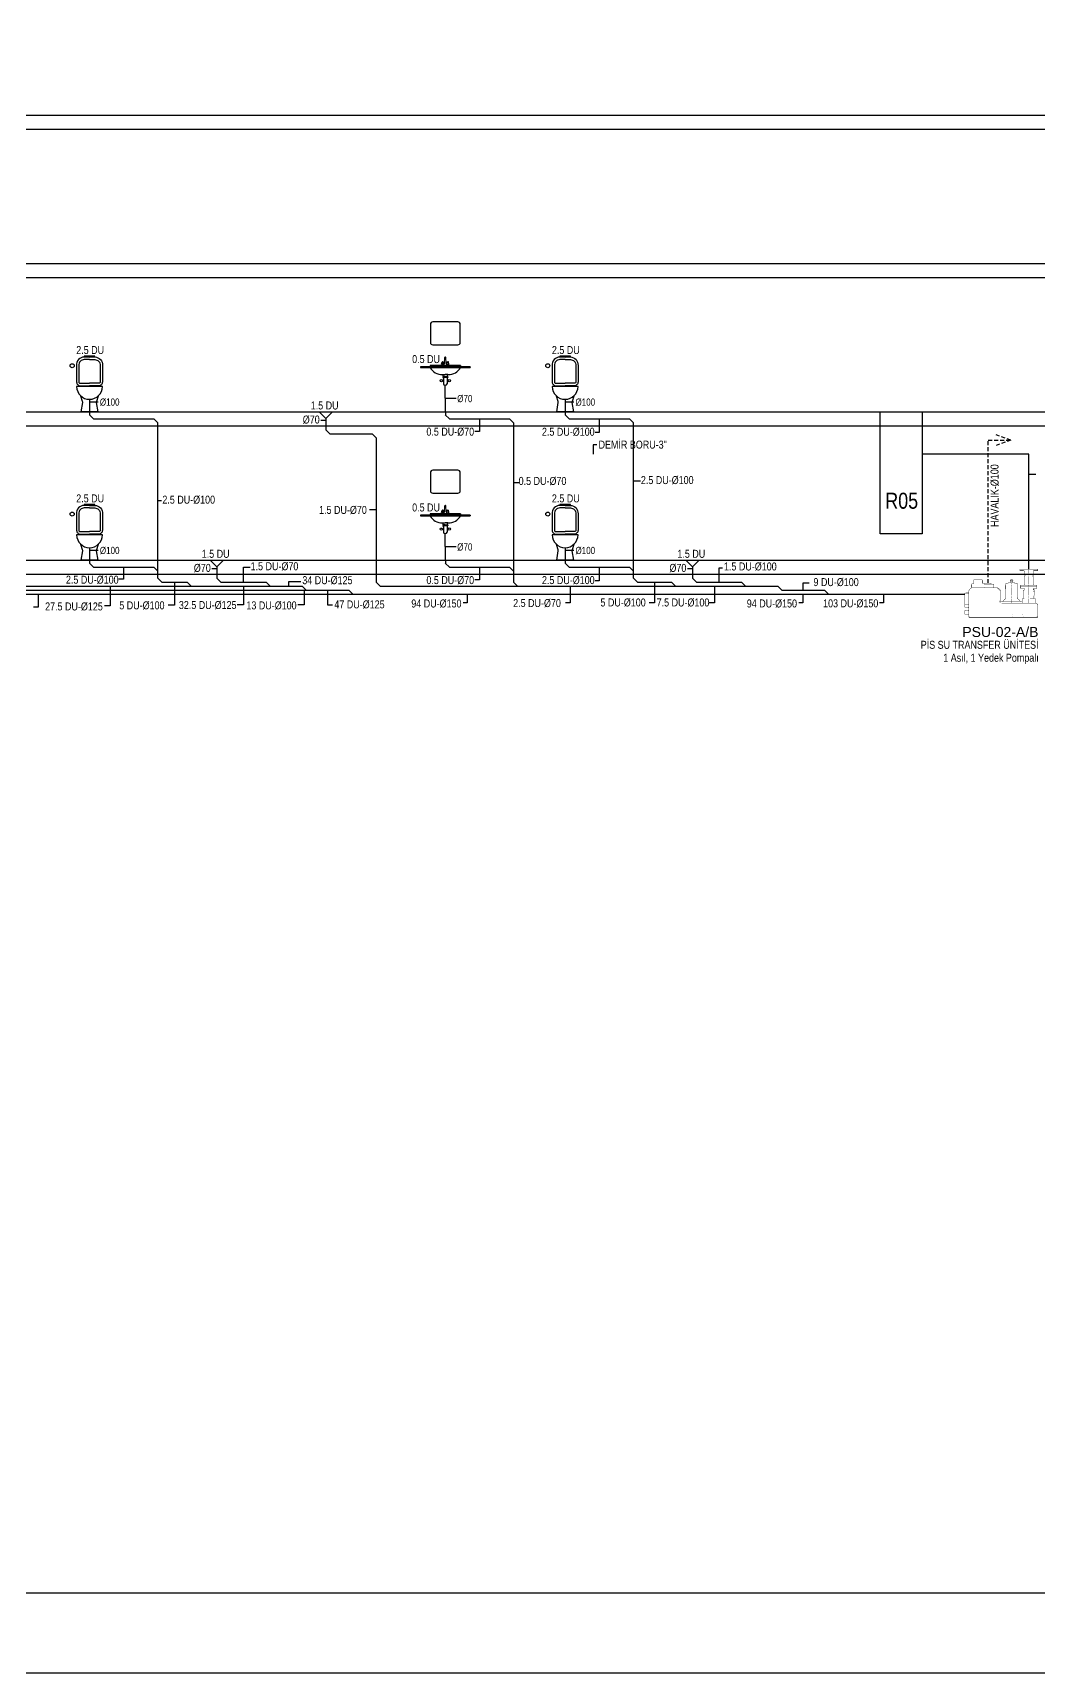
# Model space of a CAD drawing. Header units: centimetres. Extents: x 224692 to 285983, y -88114 to -79914.
# Drawn here: x 238643 to 241155, y -88114 to -84014 of the extents above; entities that cross this region are included whole.
import ezdxf
from ezdxf.enums import TextEntityAlignment as Align

# ---------------------------------------------------------------- set-up
doc = ezdxf.new("R2010")
doc.units = ezdxf.units.CM
doc.header["$LTSCALE"] = 0.2
doc.linetypes.add('DASHED', pattern=[75, 50, -25])
doc.layers.get('0').update_dxf_attribs({"color": 252})
for name, color, linetype, lineweight in [('1-BASLIK', 53, 'Continuous', 25), ('SP-CIHAZ', 152, 'DASHED', 30), ('SP-CIHAZ-NO', 173, 'DASHED', 30), ('SP-DEMIR-BORU', 244, 'Continuous', 30), ('SP-DEMIR-BORU-TEXT', 113, 'Continuous', 30), ('SP-HAVALIK', 80, 'DASHED', 30), ('SP-PIS', 6, 'Continuous', 30), ('SP-PIS-ALT KAT TAVANINDA', 30, 'Continuous', 30), ('SP-PIS-CAP', 241, 'Continuous', 30), ('SP-PISSU', 6, 'Continuous', 70), ('SP-PISSU-CAP', 241, 'Continuous', 15), ('SP-PISSU-DOSEME', 121, 'Continuous', 30), ('SP-PISSU-TAVAN', 60, 'Continuous', 30), ('SP-TEXT', 241, 'DASHED', 30)]:
    doc.layers.add(name, color=color, linetype=linetype, lineweight=lineweight)
for name, color, linetype in [('SP-ARMATUR-PIS-YUKBIRIMI', 213, 'Continuous'), ('SP-ARMATUR-PİSSU', 96, 'Continuous'), ('SP-PIS-YUKBIRIMI', 13, 'Continuous'), ('SP-PISSU-TEXT', 241, 'Continuous'), ('SP-SUZGEC', 14, 'Continuous')]:
    doc.layers.add(name, color=color, linetype=linetype)
doc.styles.add('ARIAL', font='arial.ttf')
doc.styles.add('LUCIDASANS', font='arial.ttf', dxfattribs={"width": 0.8})
doc.styles.get("Standard").update_dxf_attribs({"font": 'arial.ttf'})
doc.styles.add('Y200-ARIAL', font='arial.ttf', dxfattribs={"width": 0.8})

# ---------------------------------------------------------------- blocks, each defined once
blk = doc.blocks.new('SUZ')
for p, q in [((-24.7, 0), (0, -24.7)), ((24.7, 0), (-24.7, 0)), ((0, -24.7), (24.7, 0))]:
    blk.add_line(p, q)
blk = doc.blocks.new('C1')
at = {"color": 7}
for p, q in [((-16.9, 6.3), (-14.7, 16.5)), ((-8.1, 4.9), (-16.1, 5.3)), ((-13.4, 17.1), (-5, 12.8)), ((-2.5, 0.7), (-7.5, 5.3)), ((-3.9, 11.6), (-4.6, 11.5)), ((-3.9, 10.1), (-2.2, 38)), ((3.9, 10.1), (2.2, 38.1)), ((2.5, 0.7), (7.5, 5.3)), ((3.9, 11.6), (4.6, 11.5)), ((5.4, 8), (4.5, 8.8)), ((13.4, 17.1), (5, 12.8)), ((8.1, 4.9), (16.1, 5.3)), ((16.9, 6.3), (14.7, 16.5))]:
    blk.add_line(p, q, dxfattribs=at)
for centre in [(-13.8, 10.6), (13.8, 10.6)]:
    blk.add_circle(centre, 0.88, dxfattribs=at)
for centre, radius, start, end in [((-16, 6.1), 0.88, 167.8993, 267.27508), ((-13.8, 16.4), 0.88, 62.45907, 167.8993), ((-12.5, 11.5), 7.91, 303.09448, 5.51754), ((-5.6, 10.1), 1.76, 285.13666, 0), ((-5.4, 12), 0.88, 18.71745, 62.45907), ((0, 5.3), 5.28, 240.2573, 299.7427), ((0, 36.6), 2.64, 34.33063, 147.35985), ((0, 35.1), 2.64, 34.33063, 147.35985), ((5.6, 10.1), 1.76, 180, 228.43438), ((5.4, 12), 0.88, 117.54093, 161.28255), ((12.5, 11.5), 7.91, 174.48246, 236.90552), ((13.8, 16.4), 0.88, 12.1007, 117.54093), ((16, 6.1), 0.88, 272.72492, 12.1007)]:
    blk.add_arc(centre, radius, start, end, dxfattribs=at)
blk = doc.blocks.new('N5')
at = {"color": 7}
for p, q in [((2054.9, 169.4), (1869.4, 169.4)), ((1869.4, 169.4), (1869.4, 166.4)), ((1869.4, 166.4), (2054.9, 166.4)), ((1953.3, 140), (1962.1, 140)), ((1953.3, 130.6), (1955.5, 130.6)), ((1953.3, 130.6), (1953.3, 128.4)), ((1953.3, 128.4), (1955.5, 128.4)), ((1954.4, 133.8), (1954.4, 130.6)), ((1954.4, 130.6), (1969.8, 130.6)), ((1955.5, 128.4), (1955.5, 123.3)), ((1955.5, 128.4), (1955.5, 105.6)), ((1971, 140), (1962.1, 140)), ((1968.7, 130.6), (1970.9, 130.6)), ((1968.7, 128.4), (1970.9, 128.4)), ((1968.7, 128.4), (1968.7, 105.6)), ((1969.8, 133.8), (1969.8, 130.6)), ((1970.9, 130.6), (1970.9, 128.4)), ((2054.9, 169.4), (2054.9, 166.4)), ((1961, 100.1), (1963.2, 100.1)), ((1962.1, 0), (1962.1, 100.1))]:
    blk.add_line(p, q, dxfattribs=at)
for p, q in [((2018.8, 173.5), (1905.4, 173.5)), ((1905.4, 173.5), (1905.4, 169.4)), ((1954.5, 133), (1953.7, 137.9)), ((1962.1, 133), (1954.5, 133)), ((1962.1, 133), (1969.7, 133)), ((1969.7, 133), (1970.6, 137.9)), ((2018.8, 173.5), (2018.8, 169.4))]:
    blk.add_line(p, q)
at = {"linetype": 'Continuous'}
blk.add_lwpolyline([(1914.8, 337.2, 0.414214), (1906.1, 328.6), (1906.1, 260.2, 0.414214), (1914.8, 251.6), (2009.5, 251.6, 0.414214), (2018.1, 260.2), (2018.1, 328.6, 0.414214), (2009.5, 337.2)], format="xyb", close=True, dxfattribs=at)
at = {"color": 7}
for centre in [(1947.3, 116.9), (1977, 116.9)]:
    blk.add_circle(centre, 4, dxfattribs=at)
for centre, radius, start, end in [((1949.4, 189.6), 49.7, 207.84161, 272.09595), ((1951.3, 137.5), 2.43, 10, 92.09595), ((1973, 137.5), 2.43, 87.90405, 170), ((1974.9, 189.6), 49.7, 267.90405, 332.15839)]:
    blk.add_arc(centre, radius, start, end)
for centre, start, end in [((1961, 105.6), 180, 270), ((1963.2, 105.6), 270, 0)]:
    blk.add_arc(centre, 5.5, start, end, dxfattribs=at)
at = {"linetype": 'Continuous', "xscale": 0.8, "yscale": 0.8, "zscale": 0.8}
blk.add_blockref('C1', (1961.9, 173.5), dxfattribs=at)
blk = doc.blocks.new('LAVABO-KS')
blk.add_blockref('N5', (-1962.1, 0))
blk = doc.blocks.new('KLOZET-KS')
for points in [[(0, 137), (-13.2, 137, 0.435412), (-32.2, 115.8), (-32.2, 74.7, 0.414214), (-22.7, 65.1), (0, 65.1)], [(0, 137), (13.2, 137, -0.435412), (32.2, 115.8), (32.2, 74.7, -0.414214), (22.7, 65.1), (0, 65.1)], [(21.5, 39.4), (17.3, 25.7, 0.102282), (17, 23.2), (21.1, 0), (-21.1, 0), (-17, 23.2, 0.102282), (-17.3, 25.7), (-21.5, 39.4)]]:
    blk.add_lwpolyline(points, format="xyb")
at = {"color": 7}
for points in [[(0, 130.6), (-13.2, 130.6, 0.432063), (-26.7, 115.8), (-26.7, 74.9, 0.414214), (-23.4, 71.5), (0, 71.5)], [(0, 130.6), (13.2, 130.6, -0.432063), (26.7, 115.8), (26.7, 74.9, -0.414214), (23.4, 71.5), (0, 71.5)]]:
    blk.add_lwpolyline(points, format="xyb", dxfattribs=at)
blk.add_lwpolyline([(13.2, 137), (13.2, 139.1), (0, 139.1), (-13.2, 139.1), (-13.2, 137)], dxfattribs=at)
blk.add_lwpolyline([(32.2, 63), (-32.2, 63)])
blk.add_circle((-43.3, 115.2), 5)
blk.add_arc((0, 63.4), 32.2, 180.6388, 359.3612)
blk = doc.blocks.new('A$C6FA149A7')
for points, const_width in [([(-11.1, -1.9), (-11.1, 0)], 0.494), ([(4.2, 0), (-11.1, 0)], 0.494), ([(0, 0.2), (0, 1.2)], 0.176), ([(0, -4.8), (0, 0.2)], 0.176), ([(11.1, 0), (4.2, 0)], 0.494), ([(11.1, -1.9), (11.1, 0)], 0.494), ([(-6.2, -1.9), (-11.1, -1.9)], 0.494), ([(-10.1, -21.6), (-10.1, -20)], 0.494), ([(-6, -20), (-10.1, -20)], 0.494), ([(-5.7, -2.1), (-6.3, -1.9)], 0.494), ([(4.2, -1.9), (-6.2, -1.9)], 0.247), ([(-6, -20), (-5.7, -19.7)], 0.494), ([(3.8, -20), (-6, -20)], 0.247), ([(-5.5, -2.6), (-5.7, -2.1)], 0.494), ([(-5.7, -19.7), (-5.5, -19.3)], 0.494), ([(-5.5, -19.3), (-5.5, -2.6)], 0.494), ([(5.5, -11), (5.3, -9.8), (4.9, -8.7), (4.3, -7.6), (3.4, -6.7), (2.4, -6.1), (1.2, -5.7), (0, -5.5), (-1.2, -5.7), (-2.4, -6.1), (-3.4, -6.7), (-4.3, -7.6), (-5, -8.7), (-5.4, -9.8), (-5.5, -11)], 0.247), ([(0, -7.8), (0, -5.8)], 0.176), ([(0, -13.8), (0, -8.8)], 0.176), ([(0, -18.8), (0, -13.8)], 0.176), ([(0, -21.8), (0, -19.8)], 0.176), ([(6, -20), (3.8, -20)], 0.247), ([(6.2, -1.9), (4.2, -1.9)], 0.247), ([(5.7, -2.1), (5.5, -2.6)], 0.494), ([(5.5, -19.3), (5.5, -2.6)], 0.494), ([(5.5, -19.3), (5.6, -19.7)], 0.494), ([(5.6, -19.7), (6, -20)], 0.494), ([(6.2, -1.9), (5.7, -2.1)], 0.494), ([(10.1, -20), (6, -20)], 0.494), ([(11.1, -1.9), (6.2, -1.9)], 0.494), ([(10.1, -21.6), (10.1, -20)], 0.494), ([(13.9, -36.4), (14.2, -18.6)], 0.494), ([(14.5, -18), (14.2, -18.5)], 0.494), ([(14.2, -18.6), (14.2, -18.5)], 0.494), ([(14.9, -17.8), (14.5, -18)], 0.494), ([(14.9, -17.8), (15.8, -17.6)], 0.494), ([(18.1, -17.2), (15.8, -17.6)], 0.494), ([(20.4, -17), (18.1, -17.2)], 0.494), ([(23.3, -14.7), (23.2, -14.1), (22.8, -13.5), (22.2, -13.1), (21.5, -13), (20.8, -13.1), (20.2, -13.5), (19.8, -14.1), (19.7, -14.7), (19.9, -15.6), (20.5, -16.2)], 0.494), ([(20.4, -17), (20.5, -17)], 0.494), ([(20.5, -16.5), (20.5, -16.2)], 0.494), ([(20.5, -16.9), (20.6, -16.8)], 0.494), ([(20.5, -17), (20.5, -16.9)], 0.494), ([(22.5, -14.7), (22.3, -14.2), (21.8, -13.8), (21.2, -13.8), (20.7, -14.2), (20.5, -14.7)], 0.247), ([(20.5, -14.7), (20.6, -15.2), (21, -15.6), (21.5, -15.8), (22, -15.6), (22.4, -15.2), (22.5, -14.7)], 0.247), ([(22.5, -16.5), (20.5, -16.5)], 0.247), ([(20.6, -16.8), (20.6, -16.7)], 0.494), ([(20.7, -16.6), (20.6, -16.6), (20.6, -16.6), (20.6, -16.6), (20.6, -16.6), (20.6, -16.7)], 0.247), ([(20.7, -16.5), (20.7, -16.6)], 0.247), ([(21.5, -13.9), (21.5, -13)], 0.176), ([(21.5, -18.9), (21.5, -13.9)], 0.176), ([(21.5, -21.9), (21.5, -19.9)], 0.176), ([(22.4, -16.6), (22.3, -16.5)], 0.247), ([(22.4, -16.8), (22.4, -16.7)], 0.494), ([(22.5, -16.9), (22.4, -16.8)], 0.494), ([(22.5, -16.2), (23.1, -15.6)], 0.494), ([(22.5, -16.5), (22.5, -16.2)], 0.494), ([(22.4, -16.7), (22.4, -16.6)], 0.247), ([(22.5, -17), (22.5, -16.9)], 0.494), ([(22.6, -17), (22.5, -17)], 0.494), ([(28.1, -17.8), (27.3, -17.6), (26.8, -17.5), (26.3, -17.4), (25.8, -17.3), (25.4, -17.2), (24.9, -17.2), (24.5, -17.1), (24, -17.1), (23.7, -17), (23.6, -17), (23.3, -17), (22.6, -17)], 0.494), ([(23.1, -15.6), (23.3, -14.7)], 0.494), ([(28.8, -18.6), (28.8, -18.5), (28.8, -18.5), (28.8, -18.4), (28.7, -18.4), (28.7, -18.3), (28.6, -18.2), (28.6, -18.1), (28.5, -18), (28.5, -18), (28.4, -17.9), (28.3, -17.9), (28.1, -17.8)], 0.494), ([(29.1, -36.4), (28.8, -18.6)], 0.494), ([(43.7, -23.3), (43.6, -19)], 0.494), ([(43.7, -19), (43.7, -18.9), (43.7, -18.9), (43.7, -18.9), (43.7, -18.9), (43.8, -18.8), (43.8, -18.8), (43.8, -18.8), (43.9, -18.8)], 0.494), ([(43.7, -19), (43.6, -19)], 0.247), ([(46.2, -18.8), (43.9, -18.8)], 0.494), ([(46.2, -18.8), (47, -17.9)], 0.494), ([(55.6, -18.8), (46.2, -18.8)], 0.247), ([(47.9, -17.6), (47.8, -17.6), (47.6, -17.7), (47.5, -17.7), (47.4, -17.7), (47.3, -17.7), (47.2, -17.8), (47, -17.9)], 0.494), ([(48.1, -17.6), (47.9, -17.6)], 0.494), ([(58, -17.6), (48.1, -17.6)], 0.494), ([(52.9, -20.1), (52.9, -16.6)], 0.176), ([(52.9, -23.6), (52.9, -20.1)], 0.176), ([(55.5, -19.4), (55.6, -18.9)], 0.247), ([(55.5, -22.4), (55.5, -19.4)], 0.247), ([(55.6, -18.4), (55.7, -18.3)], 0.247), ([(55.6, -18.4), (55.6, -18.5)], 0.247), ([(55.6, -18.9), (55.6, -18.5)], 0.247), ([(55.7, -18.3), (55.8, -18.3)], 0.247), ([(55.8, -18.3), (55.9, -18.2)], 0.247), ([(69.2, -18.2), (55.9, -18.2)], 0.247), ([(57.5, -18.2), (57.6, -18.2)], 0.247), ([(57.6, -18.2), (57.8, -18.2), (57.9, -18.1), (58, -17.9), (58, -17.7)], 0.247), ([(58, -14.3), (58.1, -13.9)], 0.494), ([(58, -17.6), (58, -14.3)], 0.494), ([(58.1, -13.4), (58.2, -13.3)], 0.494), ([(58.1, -13.4), (58.1, -13.5)], 0.494), ([(58.1, -13.5), (58.1, -13.6)], 0.494), ([(58.1, -13.9), (58.1, -13.6)], 0.494), ([(58, -17.7), (58, -17.6)], 0.247), ([(58.2, -13.3), (58.3, -13.3)], 0.494), ([(58.4, -13.3), (58.3, -13.3)], 0.494), ([(68.4, -13.3), (58.4, -13.3)], 0.494), ([(63.4, -17.7), (63.4, -12.7)], 0.176), ([(63.4, -22.7), (63.4, -17.7)], 0.176), ([(68.5, -13.3), (68.4, -13.3)], 0.494), ([(68.6, -13.3), (68.5, -13.3)], 0.494), ([(68.7, -13.4), (68.6, -13.3)], 0.494), ([(68.7, -13.5), (68.7, -13.4)], 0.494), ([(68.7, -13.6), (68.7, -13.5)], 0.494), ([(68.7, -13.9), (68.7, -13.6)], 0.494), ([(68.8, -14.3), (68.7, -13.9)], 0.494), ([(68.8, -17.7), (68.8, -14.3)], 0.494), ([(68.8, -17.7), (68.8, -17.9)], 0.494), ([(68.8, -17.9), (68.9, -18.1)], 0.494), ([(68.9, -18.1), (69, -18.2)], 0.494), ([(69, -18.2), (69.2, -18.2)], 0.494), ([(70.9, -18.2), (69.2, -18.2)], 0.494), ([(69.3, -18.2), (69.2, -18.2)], 0.247), ([(71, -18.3), (70.9, -18.2)], 0.494), ([(71.1, -18.3), (71, -18.3)], 0.494), ([(71.2, -18.4), (71.1, -18.3)], 0.494), ([(71.2, -18.5), (71.2, -18.4)], 0.494), ([(71.2, -18.9), (71.2, -18.5)], 0.494), ([(71.3, -19.4), (71.2, -18.9)], 0.494), ([(71.3, -22.7), (71.3, -19.4)], 0.494), ([(-10.2, -24), (-10.1, -21.6)], 0.494), ([(-5.7, -24), (-10.2, -24)], 0.494), ([(10.1, -21.6), (-10.1, -21.6)], 0.247), ([(-7.5, -36.6), (-7.7, -36.6), (-7.8, -36.6), (-7.9, -36.7), (-8, -36.7), (-8, -36.7), (-8, -36.7)], 0.494), ([(-8, -39.4), (-8, -36.7)], 0.494), ([(-8, -40.6), (-8, -39.4)], 0.494), ([(-8, -41.8), (-8, -40.6)], 0.494), ([(8.2, -39.4), (-8, -39.4)], 0.247), ([(-6.2, -36.6), (-7.5, -36.6)], 0.494), ([(-6.7, -27.9), (-7.1, -28.8), (-7.3, -29.8), (-7.3, -30.8), (-7.1, -31.8), (-6.8, -32.7), (-6.2, -33.5)], 0.494), ([(-6.4, -25.6), (-6.7, -25.8), (-7, -26), (-7.2, -26.4), (-7.2, -26.8), (-7, -27.2), (-6.8, -27.5)], 0.494), ([(-6.7, -27.7), (-6.8, -27.5)], 0.494), ([(-6.7, -27.9), (-6.7, -27.7)], 0.494), ([(-6.2, -33.9), (-6.3, -34), (-6.4, -34.2), (-6.5, -34.3), (-6.5, -34.5), (-6.5, -34.7), (-6.5, -34.8)], 0.494), ([(-6.5, -34.8), (-6.5, -35), (-6.5, -35.1), (-6.4, -35.2), (-6.3, -35.3), (-6.3, -35.4), (-6.2, -35.5)], 0.494), ([(-6.4, -25.6), (-6, -25.6)], 0.494), ([(-6.2, -33.7), (-6.2, -33.5)], 0.494), ([(-6.2, -33.9), (-6.2, -33.7)], 0.494), ([(-6.2, -36.6), (-6.2, -35.5)], 0.494), ([(-6.2, -35.5), (-6, -27.2)], 0.247), ([(-6.2, -36.6), (-6, -36.6)], 0.247), ([(-5.8, -25.6), (-5.9, -25.6), (-5.9, -25.6), (-5.9, -25.6), (-5.9, -25.6), (-6, -25.6), (-6, -25.6)], 0.494), ([(-5.9, -27.1), (-6, -27.1)], 0.247), ([(-6, -27.1), (-6, -27.2)], 0.247), ([(-4.3, -36.7), (-6, -36.6)], 0.247), ([(-5.5, -25.7), (-5.6, -25.6), (-5.6, -25.6), (-5.7, -25.6), (-5.7, -25.6), (-5.8, -25.6), (-5.8, -25.6)], 0.494), ([(-5.9, -27.1), (-5.5, -25.7)], 0.247), ([(-5.6, -24.2), (-5.7, -24.1)], 0.494), ([(5.9, -24), (-5.7, -24)], 0.247), ([(-5.5, -24.3), (-5.6, -24.2)], 0.494), ([(-5.5, -24.5), (-5.5, -24.3)], 0.494), ([(-5.5, -25.5), (-5.5, -24.5)], 0.494), ([(-5.5, -25.7), (-5.5, -25.5)], 0.494), ([(-4.3, -36.7), (-4.2, -36.7)], 0.247), ([(-4.2, -36.7), (-4, -36.7)], 0.247), ([(-0.7, -36.8), (-4, -36.7)], 0.247), ([(-0.7, -36.8), (-0.5, -36.8)], 0.247), ([(-0.5, -36.8), (-0.3, -36.8)], 0.247), ([(5, -36.8), (-0.3, -36.8)], 0.247), ([(0, -27.8), (0, -22.8)], 0.176), ([(0, -32.8), (0, -27.8)], 0.176), ([(0, -35.8), (0, -33.8)], 0.176), ([(0, -41.8), (0, -36.8)], 0.176), ([(5, -36.8), (5.2, -36.8)], 0.247), ([(5.2, -36.8), (5.3, -36.8)], 0.247), ([(5.3, -36.8), (7.1, -36.7)], 0.247), ([(5.9, -24), (5.8, -24), (5.7, -24.1), (5.6, -24.2), (5.5, -24.2), (5.5, -24.3), (5.5, -24.5)], 0.494), ([(5.5, -25.6), (5.5, -24.5)], 0.494), ([(5.5, -25.7), (5.5, -25.6)], 0.494), ([(5.6, -25.7), (5.5, -25.7)], 0.494), ([(6.3, -26.5), (5.9, -26.1), (5.8, -26.1), (5.8, -26.1), (5.8, -26), (5.7, -26), (5.7, -25.9), (5.6, -25.7)], 0.494), ([(10.1, -24), (5.9, -24)], 0.494), ([(6.7, -27), (6.3, -26.5)], 0.494), ([(6.8, -27.1), (6.7, -27)], 0.494), ([(6.9, -27.3), (6.8, -27.1)], 0.494), ([(7.1, -36.6), (6.9, -27.3)], 0.494), ([(7.5, -36.6), (7.1, -36.6)], 0.494), ([(7.1, -36.7), (7.1, -36.6)], 0.247), ([(7.8, -36.6), (7.7, -36.6), (7.7, -36.6), (7.6, -36.6), (7.6, -36.6), (7.6, -36.6), (7.5, -36.6)], 0.494), ([(8.2, -36.7), (8.1, -36.7), (8.1, -36.7), (8, -36.7), (8, -36.7), (7.9, -36.7), (7.8, -36.6)], 0.494), ([(8.2, -39.4), (8.2, -36.7)], 0.494), ([(8.2, -40.3), (8.2, -39.4)], 0.494), ([(10.5, -40.3), (8.2, -40.3)], 0.494), ([(8.2, -40.6), (8.2, -40.3)], 0.247), ([(8.2, -41.8), (8.2, -40.6)], 0.247), ([(10.1, -24), (10.1, -21.6)], 0.494), ([(11.9, -38.7), (10.5, -40.3)], 0.494), ([(20.9, -40.3), (10.5, -40.3)], 0.247), ([(13.4, -37.3), (11.9, -38.7)], 0.494), ([(13.4, -37.3), (13.6, -37.2), (13.7, -37.1), (13.8, -36.9), (13.9, -36.8), (13.9, -36.6), (13.9, -36.4)], 0.494), ([(32.5, -40.3), (20.9, -40.3)], 0.247), ([(21.5, -27.9), (21.5, -22.9)], 0.176), ([(21.5, -32.9), (21.5, -27.9)], 0.176), ([(21.5, -35.9), (21.5, -33.9)], 0.176), ([(21.5, -41.9), (21.5, -36.9)], 0.176), ([(29.1, -36.4), (29.1, -36.6), (29.1, -36.8), (29.2, -36.9), (29.3, -37.1), (29.4, -37.2), (29.5, -37.3)], 0.494), ([(31.1, -38.7), (29.5, -37.3)], 0.494), ([(32.5, -40.3), (31.1, -38.7)], 0.494), ([(35.2, -40.3), (32.5, -40.3)], 0.494), ([(33.7, -42.4), (34.8, -42.2), (35.8, -41.6), (36.5, -40.6), (36.7, -39.4)], 0.247), ([(35.2, -40.3), (35.3, -40.1), (35.3, -40), (35.3, -39.9), (35.3, -39.7), (35.4, -39.6), (35.4, -39.4)], 0.494), ([(36.4, -40.3), (35.2, -40.3)], 0.247), ([(35.4, -28.2), (35.4, -28), (35.4, -27.8), (35.4, -27.6), (35.4, -27.3), (35.5, -27.1), (35.5, -26.9), (35.6, -26.7), (35.7, -26.4), (35.8, -26.2), (35.9, -26), (36, -25.8), (36.1, -25.7), (36.2, -25.5), (36.3, -25.4), (36.4, -25.2), (36.5, -25.1), (36.6, -25), (36.7, -24.8), (36.8, -24.7), (36.9, -24.6), (37.1, -24.5), (37.2, -24.4), (37.3, -24.3), (37.5, -24.2), (37.6, -24.1), (37.8, -24), (37.9, -23.9), (38.1, -23.8), (38.3, -23.7), (38.6, -23.6), (38.8, -23.5), (39, -23.4), (39.2, -23.4), (39.2, -23.4), (39.3, -23.4), (39.5, -23.3), (39.7, -23.3), (39.9, -23.3), (40.1, -23.3), (40.3, -23.3), (40.4, -23.3), (40.6, -23.3)], 0.494), ([(35.4, -39.4), (35.4, -28.2)], 0.494), ([(36.6, -40.4), (36.6, -40.3), (36.5, -40.3), (36.4, -40.3)], 0.247), ([(36.7, -28.2), (36.7, -28.1), (36.7, -28), (36.7, -27.9), (36.7, -27.9), (36.7, -27.8), (36.7, -27.8), (36.8, -27.7), (36.8, -27.7), (36.8, -27.6), (36.8, -27.6), (36.8, -27.5), (36.8, -27.3), (36.9, -27.2), (36.9, -27.1), (36.9, -27), (36.9, -27), (36.9, -26.9), (37, -26.7), (37, -26.6), (37, -26.5), (37.1, -26.5), (37.1, -26.4), (37.1, -26.3), (37.2, -26.2), (37.2, -26), (37.3, -26), (37.3, -25.9), (37.4, -25.7), (37.5, -25.6), (37.5, -25.5), (37.6, -25.4), (37.7, -25.3), (37.8, -25.1), (38, -24.9), (38.2, -24.8), (38.3, -24.6), (38.5, -24.5), (38.6, -24.3), (38.8, -24.2), (38.9, -24.2), (38.9, -24.1), (39.1, -24), (39.3, -23.9), (39.5, -23.8), (39.7, -23.7), (39.9, -23.6), (40, -23.6), (40.1, -23.5), (40.2, -23.5), (40.4, -23.4), (40.6, -23.4), (40.8, -23.3), (41.1, -23.3), (41.5, -23.3)], 0.247), ([(36.7, -39.4), (36.7, -28.2)], 0.247), ([(43.7, -23.3), (40.6, -23.3)], 0.494), ([(54.6, -23.3), (43.7, -23.3)], 0.247), ([(69.9, -23.3), (54.3, -23.3)], 0.247), ([(54.6, -23.3), (55.2, -23)], 0.247), ([(55.2, -23), (55.5, -22.4)], 0.247), ([(70.9, -23.4), (69.9, -23.3)], 0.247), ([(71.9, -23.7), (70.9, -23.4)], 0.247), ([(71.3, -22.7), (71.5, -23.3)], 0.494), ([(71.5, -23.3), (71.9, -23.7)], 0.494), ([(74.9, -28.2), (74.8, -27.1), (74.4, -26), (73.7, -25), (72.9, -24.2), (71.9, -23.7)], 0.494), ([(74.9, -29.5), (74.9, -28.2)], 0.494), ([(74.9, -29.4), (75, -29.6)], 0.494), ([(77.5, -35.2), (74.8, -35.2)], 0.176), ([(74.9, -29.5), (74.9, -29.4)], 0.247), ([(74.9, -29.5), (74.9, -29.4)], 0.247), ([(74.9, -29.7), (74.9, -29.4)], 0.247), ([(75, -29.6), (75.1, -29.7)], 0.494), ([(74.9, -48.1), (74.9, -29.5)], 0.247), ([(74.9, -30.4), (74.9, -29.9)], 0.247), ([(74.9, -40.6), (74.9, -40.1)], 0.247), ([(75, -40.9), (74.9, -41)], 0.247), ([(74.9, -41.1), (74.9, -40.9)], 0.247), ([(74.9, -41.1), (74.9, -41)], 0.247), ([(75.1, -29.7), (75.2, -29.8)], 0.494), ([(75.1, -40.8), (75, -40.9)], 0.247), ([(75.2, -29.8), (75.4, -29.8)], 0.494), ([(75.2, -40.7), (75.1, -40.8)], 0.247), ([(75.4, -40.6), (75.2, -40.7)], 0.247), ([(78.8, -29.8), (75.4, -29.8)], 0.494), ([(78.8, -40.6), (75.4, -40.6)], 0.247), ([(80.1, -35.2), (77.5, -35.2)], 0.176), ([(79.2, -30), (78.8, -29.8)], 0.494), ([(78.8, -40.6), (79.2, -40.6)], 0.247), ([(79.6, -30), (79.2, -30)], 0.494), ([(79.6, -40.6), (79.2, -40.6)], 0.247), ([(79.7, -30), (79.6, -30)], 0.494), ([(79.8, -30), (79.7, -30)], 0.494), ([(79.6, -40.6), (79.7, -40.5)], 0.247), ([(79.8, -30.1), (79.8, -30)], 0.494), ([(79.9, -30.1), (79.8, -30.1)], 0.494), ([(79.7, -40.5), (79.8, -40.4)], 0.247), ([(79.9, -30.2), (79.9, -30.1)], 0.494), ([(79.9, -30.3), (79.9, -30.2)], 0.494), ([(79.9, -40.2), (79.9, -30.3)], 0.494), ([(79.9, -47.2), (79.9, -40.2)], 0.494), ([(79.8, -40.4), (79.9, -40.4)], 0.247), ([(79.9, -40.3), (79.9, -40.2)], 0.247), ([(79.9, -40.4), (79.9, -40.3)], 0.247), ([(-8.3, -42.4), (-9.2, -42.6), (-10.1, -43), (-10.7, -43.7), (-11.1, -44.5), (-11.3, -45.4)], 0.494), ([(-11.3, -59.8), (-11.3, -45.4)], 0.494), ([(-11.3, -59.8), (-11.2, -60.1)], 0.494), ([(-11.3, -57.2), (-11.1, -58.2), (-10.7, -59), (-10.1, -59.7), (-9.2, -60.1), (-8.3, -60.2)], 0.247), ([(-11.2, -60.1), (-10.8, -60.2)], 0.494), ([(74.4, -60.2), (-10.8, -60.2)], 0.494), ([(-8, -42.4), (-8.3, -42.4)], 0.494), ([(-8, -42.4), (-8, -41.8)], 0.494), ([(-4.2, -42.4), (-8, -42.4)], 0.247), ([(1.3, -42.4), (-4.2, -42.4)], 0.247), ([(0, -42.8), (0, -41.8)], 0.176), ([(33.7, -42.4), (1.3, -42.4)], 0.247), ([(6.2, -60.2), (6.9, -60)], 0.247), ([(6.9, -60), (7.2, -59.3)], 0.247), ([(7.4, -57.1), (7.2, -57.6)], 0.247), ([(7.2, -59.3), (7.2, -57.6)], 0.247), ([(8, -56.9), (7.4, -57.1)], 0.247), ([(19.4, -56.9), (8, -56.9)], 0.247), ([(8.2, -42.4), (8.2, -41.8)], 0.247), ([(20, -57.1), (19.4, -56.9)], 0.247), ([(20.2, -57.6), (20, -57.1)], 0.247), ([(20.2, -59.3), (20.2, -57.6)], 0.247), ([(20.2, -59.3), (20.5, -60)], 0.247), ([(20.5, -60), (21.2, -60.2)], 0.247), ([(21.5, -42.8), (21.5, -41.9)], 0.176), ([(71.9, -60.2), (72.7, -60.1), (73.4, -59.8), (74, -59.4), (74.5, -58.8), (74.8, -58.1), (74.9, -57.3)], 0.247), ([(74.4, -60.2), (74.8, -60.1)], 0.494), ([(74.8, -60.1), (74.9, -59.7)], 0.494), ([(77.5, -43.7), (74.8, -43.7)], 0.176), ([(75, -47.9), (74.9, -48.1)], 0.494), ([(74.9, -48.1), (74.9, -47.9)], 0.494), ([(74.9, -48.1), (74.9, -48)], 0.494), ([(74.9, -48.1), (74.9, -48)], 0.494), ([(74.9, -51.1), (74.9, -48.1)], 0.494), ([(74.9, -51.1), (74.9, -51)], 0.494), ([(74.9, -51.2), (74.9, -51)], 0.494), ([(74.9, -51.1), (75.1, -51.3)], 0.494), ([(77.5, -53.9), (74.8, -53.9)], 0.176), ([(75.4, -56.3), (75.4, -56.2), (75.1, -56.4), (74.9, -56.6)], 0.494), ([(74.9, -56.7), (74.9, -56.6)], 0.494), ([(74.9, -59.7), (74.9, -56.6)], 0.494), ([(74.9, -47.6), (74.9, -47.1)], 0.247), ([(75.1, -47.8), (75, -47.9)], 0.494), ([(74.9, -56.6), (74.9, -51.1)], 0.247), ([(74.9, -52.4), (74.9, -52)], 0.247), ([(74.9, -53.9), (74.9, -53.6)], 0.247), ([(74.9, -54.1), (74.9, -53.9)], 0.247), ([(74.9, -56.4), (74.9, -56.1)], 0.247), ([(75.2, -47.7), (75.1, -47.8)], 0.494), ([(75.1, -51.3), (75.4, -51.5)], 0.494), ([(75.4, -47.6), (75.2, -47.7)], 0.494), ([(78.8, -47.6), (75.4, -47.6)], 0.494), ([(75.4, -51.4), (78.8, -51.4)], 0.494), ([(75.4, -51.5), (75.4, -51.4)], 0.494), ([(78.8, -56.3), (75.4, -56.3)], 0.494), ([(80.2, -43.7), (77.5, -43.7)], 0.176), ([(80.1, -53.9), (77.5, -53.9)], 0.176), ([(78.8, -47.6), (79.2, -47.5)], 0.494), ([(79.2, -51.5), (78.8, -51.4)], 0.494), ([(78.8, -56.3), (79.2, -56.1)], 0.494), ([(79.6, -47.5), (79.2, -47.5)], 0.494), ([(79.6, -51.5), (79.2, -51.5)], 0.494), ([(79.6, -56.1), (79.2, -56.1)], 0.494), ([(79.6, -47.5), (79.7, -47.5)], 0.494), ([(79.9, -51.9), (79.9, -51.8), (79.9, -51.8), (79.9, -51.8), (79.9, -51.7), (79.9, -51.7), (79.8, -51.7), (79.8, -51.6), (79.8, -51.6), (79.7, -51.6), (79.7, -51.6), (79.7, -51.6), (79.6, -51.5)], 0.494), ([(79.9, -55.9), (79.9, -55.9), (79.9, -55.9), (79.9, -56), (79.9, -56), (79.8, -56), (79.8, -56.1), (79.8, -56.1), (79.7, -56.1), (79.7, -56.1), (79.7, -56.1), (79.6, -56.1)], 0.494), ([(79.7, -47.5), (79.8, -47.5)], 0.494), ([(79.8, -47.5), (79.8, -47.4)], 0.494), ([(79.8, -47.4), (79.9, -47.4)], 0.494), ([(79.9, -47.3), (79.9, -47.2)], 0.494), ([(79.9, -47.4), (79.9, -47.3)], 0.494), ([(79.9, -53.9), (79.9, -51.9)], 0.494), ([(79.9, -55.8), (79.9, -53.9)], 0.494), ([(79.9, -55.8), (79.9, -55.9)], 0.494), ([(80.2, -52.7), (80.3, -52.7)], 0.176), ([(80.3, -52.4), (80.5, -52.4)], 0.176), ([(80.3, -52.5), (80.4, -52.5)], 0.176), ([(80.4, -52.2), (80.6, -52.2)], 0.176)]:
    blk.add_lwpolyline(points, dxfattribs=dict(const_width=const_width))

msp = doc.modelspace()

# ---------------------------------------------------------------- linework, layer by layer
at = {"layer": '1-BASLIK'}
for points in [[(224691.5, -88114.3), (224691.5, -79914.3), (285982.6, -79914.3), (285982.6, -88114.3)], [(283082.6, -87914.3), (224891.5, -87914.3), (224891.5, -80114.3), (283082.6, -80114.3)]]:
    msp.add_lwpolyline(points, close=True, dxfattribs=at)
at = {"layer": 'SP-DEMIR-BORU', "lineweight": -3}
for p, q in [((241131, -85067.7, 0), (240864.7, -85067.7, 0)), ((241131, -85354.5, 0), (241131, -85067.7, 0))]:
    msp.add_line(p, q, dxfattribs=at)
at = {"layer": 'SP-DEMIR-BORU-TEXT', "lineweight": -3}
for p, q in [((240051.8, -85043.9, 0), (240042.9, -85043.9, 0)), ((240042.9, -85043.9, 0), (240042.9, -85067.7, 0)), ((241148.8, -85118.1, 0), (241131, -85118.1, 0))]:
    msp.add_line(p, q, dxfattribs=at)
at = {"layer": 'SP-HAVALIK', "lineweight": -3}
for p, q in [((241029.6, -85390.1, 0), (241029.6, -85032.6, 0)), ((241029.6, -85032.6, 0), (241086.4, -85032.6, 0)), ((241086.4, -85032.6, 0), (241049.6, -85019.2, 0)), ((241086.4, -85032.6, 0), (241049.6, -85046, 0))]:
    msp.add_line(p, q, dxfattribs=at)
at = {"layer": 'SP-PIS', "color": 6, "lineweight": -3}
for p, q in [((238784.1, -84968.8, 0), (238794.4, -84979.1, 0)), ((238794.4, -84979.1, 0), (238944.9, -84979.1, 0)), ((238954.9, -85377.4, 0), (238954.9, -84989.1, 0)), ((239673.2, -84969, 0), (239683.5, -84979.3, 0)), ((239683.5, -84979.3, 0), (239833.9, -84979.3, 0)), ((239843.9, -84989.3, 0), (239843.9, -85387.4, 0)), ((239972.5, -84968.8, 0), (239982.8, -84979.1, 0)), ((239982.8, -84979.1, 0), (240133.2, -84979.1, 0)), ((240143.2, -85377.4, 0), (240143.2, -84989.1, 0)), ((238784.1, -85339.6, 0), (238794.4, -85349.9, 0)), ((238794.4, -85349.9, 0), (238944.9, -85349.9, 0)), ((239673.2, -85339.8, 0), (239683.5, -85350.1, 0)), ((239683.5, -85350.1, 0), (239833.9, -85350.1, 0)), ((239972.5, -85339.6, 0), (239982.8, -85349.9, 0)), ((239982.8, -85349.9, 0), (240133.2, -85349.9, 0))]:
    msp.add_line(p, q, dxfattribs=at)
at = {"layer": 'SP-PIS', "color": 6, "lineweight": -3, "extrusion": (0, -1.11766e-07, 1)}
for p, q in [((238954.9, -84989.1, 0), (238944.9, -84979.1, 0)), ((239843.9, -84989.3, 0), (239833.9, -84979.3, 0)), ((240143.2, -84989.1, 0), (240133.2, -84979.1, 0)), ((238954.9, -85359.9, 0), (238944.9, -85349.9, 0)), ((239843.9, -85360.1, 0), (239833.9, -85350.1, 0)), ((240143.2, -85359.9, 0), (240133.2, -85349.9, 0)), ((238964.9, -85387.4, 0), (238954.9, -85377.4, 0)), ((239853.9, -85397.4, 0), (239843.9, -85387.4, 0)), ((240153.2, -85387.4, 0), (240143.2, -85377.4, 0))]:
    msp.add_line(p, q, dxfattribs=at)
at = {"layer": 'SP-PIS-ALT KAT TAVANINDA', "lineweight": -3, "transparency": 33554687}
for p, q in [((239374.7, -84978.1, 0), (239374.7, -85006.6, 0)), ((239102.4, -85348.9, 0), (239102.4, -85377.4, 0)), ((240290.8, -85348.9, 0), (240290.8, -85377.4, 0))]:
    msp.add_line(p, q, dxfattribs=at)
at = {"layer": 'SP-PIS-ALT KAT TAVANINDA', "lineweight": -3, "transparency": 33554687, "extrusion": (-6.17853e-09, 5.71318e-08, 1)}
for p, q in [((239384.7, -85016.6, 0), (239374.7, -85006.6, 0)), ((239112.4, -85387.4, 0), (239102.4, -85377.4, 0)), ((240300.8, -85387.4, 0), (240290.8, -85377.4, 0))]:
    msp.add_line(p, q, dxfattribs=at)
at = {"layer": 'SP-PIS-CAP', "color": 7, "lineweight": -3, "ltscale": 100}
for p, q in [((225667.3, -84220, 0), (282297.8, -84220, 0)), ((225667.3, -84255, 0), (282297.8, -84255, 0)), ((225667.3, -84590.8, 0), (282297.8, -84590.8, 0)), ((225667.3, -84625.8, 0), (282079.4, -84625.8, 0)), ((225667.3, -84961.6, 0), (282297.8, -84961.6, 0)), ((225667.3, -84996.6, 0), (282297.8, -84996.6, 0)), ((225667.3, -85332.4, 0), (282297.8, -85332.4, 0)), ((225667.3, -85367.4, 0), (282297.8, -85367.4, 0))]:
    msp.add_line(p, q, dxfattribs=at)
at = {"layer": 'SP-PIS-CAP', "lineweight": -3}
for p, q in [((238806.1, -84937.1, 0), (238784.2, -84937.1, 0)), ((239700.1, -84928.4, 0), (239673.3, -84928.4, 0)), ((239994.4, -84937.1, 0), (239972.6, -84937.1, 0)), ((238806.1, -85307.9, 0), (238784.2, -85307.9, 0)), ((239700.1, -85299.2, 0), (239673.3, -85299.2, 0)), ((239994.4, -85307.9, 0), (239972.6, -85307.9, 0))]:
    msp.add_line(p, q, dxfattribs=at)
at = {"layer": 'SP-PIS-CAP', "lineweight": -3, "transparency": 33554687}
for p, q in [((239362.5, -84982.5, 0), (239374.7, -84982.5, 0)), ((239090.3, -85353.4, 0), (239102.4, -85353.4, 0)), ((240278.6, -85353.4, 0), (240290.8, -85353.4, 0))]:
    msp.add_line(p, q, dxfattribs=at)
at = {"layer": 'SP-PIS-YUKBIRIMI'}
for p, q in [((239758.7, -84979.1, 0), (239758.7, -85010.8, 0)), ((240058, -84979.1, 0), (240058, -85013.3, 0)), ((239758.7, -85010.8, 0), (239747.4, -85010.8, 0)), ((240058, -85013.3, 0), (240047.9, -85013.3, 0)), ((239843.9, -85138.4, 0), (239857.2, -85138.4, 0)), ((240143.2, -85133.9, 0), (240160.6, -85133.9, 0)), ((238954.9, -85183.2, 0), (238964.1, -85183.2, 0)), ((239500.5, -85207, 0), (239483.5, -85207, 0)), ((238869.6, -85349.9, 0), (238869.6, -85380.2, 0)), ((239168.8, -85387.4, 0), (239168.8, -85350.1, 0)), ((239168.8, -85350.1, 0), (239185.9, -85350.1, 0)), ((239758.7, -85350.1, 0), (239758.7, -85381.8, 0)), ((240058, -85349.9, 0), (240058, -85384.1, 0)), ((240357.2, -85387.4, 0), (240357.2, -85351.6, 0)), ((240357.2, -85351.6, 0), (240366, -85351.6, 0)), ((238836.1, -85397.4, 0), (238836.1, -85446.5, 0)), ((238869.6, -85380.2, 0), (238857.2, -85380.2, 0)), ((238996.6, -85387.4, 0), (238996.6, -85445.1, 0)), ((239168.7, -85397.4, 0), (239168.7, -85443.8, 0)), ((239282.4, -85397.4, 0), (239282.4, -85385.7, 0)), ((239282.4, -85385.7, 0), (239312.4, -85385.7, 0)), ((239758.7, -85381.8, 0), (239747.4, -85381.8, 0)), ((239985.3, -85397.4, 0), (239985.3, -85439.4, 0)), ((240058, -85384.1, 0), (240047.9, -85384.1, 0)), ((240196, -85387.4, 0), (240196, -85439.3, 0)), ((240345.7, -85397.4, 0), (240345.7, -85439.3, 0)), ((240567, -85407.4, 0), (240567, -85389.3, 0)), ((240567, -85389.3, 0), (240582.1, -85389.3, 0)), ((238657.1, -85449.1, 0), (238657.1, -85417.4, 0)), ((239168.7, -85443.8, 0), (239153.3, -85443.8, 0)), ((239320.3, -85407.4, 0), (239320.3, -85444.3, 0)), ((239378.5, -85407.4, 0), (239378.5, -85444.3, 0)), ((239728, -85439.1, 0), (239718.1, -85439.1, 0)), ((239728, -85417.4, 0), (239728, -85439.1, 0)), ((239985.3, -85439.4, 0), (239973.5, -85439.4, 0)), ((240196, -85439.3, 0), (240182.2, -85439.3, 0)), ((240345.7, -85439.3, 0), (240331.9, -85439.3, 0)), ((240566.3, -85439.1, 0), (240556.4, -85439.1, 0)), ((240566.3, -85417.4, 0), (240566.3, -85439.1, 0)), ((240768, -85439.1, 0), (240758.2, -85439.1, 0)), ((240768, -85417.4, 0), (240768, -85439.1, 0)), ((238644.7, -85449.1, 0), (238657.1, -85449.1, 0)), ((238836.1, -85446.5, 0), (238821.8, -85446.5, 0)), ((238996.6, -85445.1, 0), (238980.4, -85445.1, 0)), ((239320.3, -85444.3, 0), (239304.9, -85444.3, 0)), ((239378.5, -85444.3, 0), (239391.4, -85444.3, 0))]:
    msp.add_line(p, q, dxfattribs=at)
at = {"layer": 'SP-PISSU', "lineweight": -3}
for p, q in [((238784.2, -84930.4, 0), (238784.3, -84968.9, 0)), ((239972.6, -84930.4, 0), (239972.6, -84968.9, 0)), ((238784.2, -85301.2, 0), (238784.3, -85339.7, 0)), ((239972.6, -85301.2, 0), (239972.6, -85339.7, 0))]:
    msp.add_line(p, q, dxfattribs=at)
at = {"layer": 'SP-PISSU', "lineweight": -3, "transparency": 33554687}
for p, q in [((239673.3, -84961.8, 0), (239673.3, -84969.1, 0)), ((239673.3, -85332.6, 0), (239673.3, -85339.9, 0))]:
    msp.add_line(p, q, dxfattribs=at)
at = {"layer": 'SP-PISSU', "lineweight": -3, "elevation": 0}
msp.add_lwpolyline([(240864.7, -84963.6), (240864.7, -85266.3), (240759.8, -85266.3), (240759.8, -84963.6)], dxfattribs=at)
at = {"layer": 'SP-PISSU-DOSEME', "lineweight": -3}
for p, q in [((236260.8, -85397.4, 0), (239315.3, -85397.4, 0)), ((238964.9, -85387.4, 0), (239028.3, -85387.4, 0)), ((239112.4, -85387.4, 0), (239225.3, -85387.4, 0)), ((239510.5, -85397.4, 0), (240503.7, -85397.4, 0)), ((240153.2, -85387.4, 0), (240238.7, -85387.4, 0)), ((240300.8, -85387.4, 0), (240413.6, -85387.4, 0)), ((226514.9, -85417.4, 0), (240971.2, -85417.4, 0)), ((234406.3, -85407.4, 0), (239432, -85407.4, 0)), ((240513.7, -85407.4, 0), (240620.4, -85407.4, 0))]:
    msp.add_line(p, q, dxfattribs=at)
at = {"layer": 'SP-PISSU-DOSEME', "lineweight": -3, "extrusion": (-6.17853e-09, 5.71318e-08, 1)}
for p, q in [((239038.3, -85397.4, 0), (239028.3, -85387.4, 0)), ((239235.3, -85397.4, 0), (239225.3, -85387.4, 0)), ((239325.3, -85407.4, 0), (239315.3, -85397.4, 0)), ((240248.7, -85397.4, 0), (240238.7, -85387.4, 0)), ((240423.6, -85397.4, 0), (240413.6, -85387.4, 0)), ((240513.7, -85407.4, 0), (240503.7, -85397.4, 0)), ((239442, -85417.4, 0), (239432, -85407.4, 0)), ((240630.4, -85417.4, 0), (240620.4, -85407.4, 0))]:
    msp.add_line(p, q, dxfattribs=at)
at = {"layer": 'SP-PISSU-TAVAN', "lineweight": -3}
for p, q in [((239384.7, -85016.6, 0), (239490.5, -85016.6, 0)), ((239500.5, -85026.6, 0), (239490.5, -85016.6, 0)), ((239500.5, -85026.6, 0), (239500.5, -85387.4, 0))]:
    msp.add_line(p, q, dxfattribs=at)
at = {"layer": 'SP-PISSU-TAVAN', "lineweight": -3, "extrusion": (-6.17853e-09, 5.71318e-08, 1)}
msp.add_line((239510.5, -85397.4, 0), (239500.5, -85387.4, 0), dxfattribs=at)

# ---------------------------------------------------------------- block references
at = {"layer": 'SP-ARMATUR-PİSSU', "lineweight": -3, "xscale": 0.6666666666715173, "yscale": 0.6666666666715173, "zscale": 0.6666666666715173, "rotation": 0.02026682418516404}
for p in [(239673.3, -84961.8, 0), (239673.3, -85332.6, 0)]:
    msp.add_blockref('LAVABO-KS', p, dxfattribs=at)
at = {"layer": 'SP-ARMATUR-PİSSU', "lineweight": -3, "rotation": 0.02026682418415531}
for p in [(238784.3, -84961.6, 0), (239972.6, -84961.6, 0), (238784.3, -85332.4, 0), (239972.6, -85332.4, 0)]:
    msp.add_blockref('KLOZET-KS', p, dxfattribs=at)
at = {"layer": 'SP-CIHAZ', "lineweight": -3, "xscale": -2, "yscale": 2, "zscale": 2}
msp.add_blockref('A$C6FA149A7', (241131, -85354.9, 0), dxfattribs=at)
at = {"layer": 'SP-SUZGEC', "lineweight": -3, "transparency": 33554687, "extrusion": (0, 0, -1), "xscale": 0.6666653736792796, "yscale": 0.6666653736792796, "zscale": -0.6666653736792796}
for p in [(-239374.7, -84961.6, 0), (-239102.4, -85332.4, 0), (-240290.8, -85332.4, 0)]:
    msp.add_blockref('SUZ', p, dxfattribs=at)

# ---------------------------------------------------------------- texts
at = {"layer": 'SP-ARMATUR-PIS-YUKBIRIMI', "lineweight": -3, "style": 'ARIAL', "width": 0.8}
for s, p in [('2.5 DU', (238751.1, -84817.2, 0)), ('0.5 DU', (239590.4, -84839.8, 0)), ('2.5 DU', (239939.5, -84817.2, 0)), ('2.5 DU', (238751.1, -85188, 0)), ('0.5 DU', (239590.4, -85210.7, 0)), ('2.5 DU', (239939.5, -85188, 0))]:
    msp.add_text(s, height=20, rotation=0.0203, dxfattribs=at).set_placement(p)
at = {"layer": 'SP-ARMATUR-PIS-YUKBIRIMI', "lineweight": -3, "transparency": 33554687, "style": 'ARIAL', "width": 0.8}
for p in [(239337, -84955.7, 0), (239064.7, -85326.5, 0), (240253.1, -85326.5, 0)]:
    msp.add_text('1.5 DU', height=20, dxfattribs=at).set_placement(p)
at = {"layer": 'SP-CIHAZ-NO', "lineweight": -3}
msp.add_text('PSU-02-A/B', height=25, dxfattribs=at).set_placement((240965, -85524.4, 0))
at = {"layer": 'SP-CIHAZ-NO', "lineweight": -3, "style": 'LUCIDASANS', "width": 0.8}
msp.add_text('1 Asıl, 1 Yedek Pompalı', height=20, dxfattribs=at).set_placement((240917.4, -85586.3, 0))
at = {"layer": 'SP-DEMIR-BORU-TEXT', "lineweight": -3, "style": 'Y200-ARIAL', "width": 0.8}
msp.add_text('DEMİR BORU-3"', height=20, dxfattribs=at).set_placement((240056.1, -85053.6, 0))
at = {"layer": 'SP-PIS-CAP', "lineweight": -3, "style": 'ARIAL', "width": 0.8}
for s, p in [('%%C100', (238810.1, -84946.2, 0)), ('%%C70', (239702.9, -84937.5, 0)), ('%%C100', (239998.4, -84946.3, 0)), ('%%C100', (238810.1, -85317.1, 0)), ('%%C70', (239702.9, -85308.4, 0)), ('%%C100', (239998.4, -85317.1, 0))]:
    msp.add_text(s, height=18, rotation=0.0203, dxfattribs=at).set_placement(p)
at = {"layer": 'SP-PIS-CAP', "lineweight": -3, "transparency": 33554687, "style": 'ARIAL', "width": 0.8}
for p in [(239317.1, -84990.9, 0), (239044.9, -85361.7, 0), (240233.2, -85361.7, 0)]:
    msp.add_text('%%C70', height=20, dxfattribs=at).set_placement(p)
at = {"layer": 'SP-PIS-YUKBIRIMI', "style": 'ARIAL', "width": 0.8}
for s, p in [('0.5 DU-%%C70', (239685.6, -85011.2, 0)), ('2.5 DU-%%C100', (239980.5, -85011.4, 0)), ('0.5 DU-%%C70', (239916.1, -85134.4, 0)), ('2.5 DU-%%C100', (240227.7, -85132.2, 0)), ('2.5 DU-%%C100', (239032.1, -85181.2, 0)), ('1.5 DU-%%C70', (239417.5, -85206.8, 0)), ('1.5 DU-%%C70', (239246.4, -85347.6, 0)), ('1.5 DU-%%C100', (240435.3, -85348.1, 0)), ('2.5 DU-%%C100', (238791.2, -85381.2, 0)), ('34 DU-%%C125', (239378.7, -85382.4, 0)), ('0.5 DU-%%C70', (239685.6, -85382.2, 0)), ('2.5 DU-%%C100', (239980.5, -85382.2, 0)), ('9 DU-%%C100', (240649.6, -85387.2, 0)), ('27.5 DU-%%C125', (238745.4, -85448, 0)), ('5 DU-%%C100', (238915.2, -85445.3, 0)), ('32.5 DU-%%C125', (239079.6, -85444.5, 0)), ('13 DU-%%C100', (239239, -85445.4, 0)), ('47 DU-%%C125', (239458.8, -85442.9, 0)), ('94 DU-%%C150', (239651, -85440.6, 0)), ('2.5 DU-%%C70', (239902.4, -85439.6, 0)), ('5 DU-%%C100', (240117.4, -85438.1, 0)), ('7.5 DU-%%C100', (240267.1, -85438.1, 0)), ('94 DU-%%C150', (240489.2, -85440.6, 0)), ('103 DU-%%C150', (240686.1, -85440.3, 0))]:
    msp.add_text(s, height=20, dxfattribs=at).set_placement(p, align=Align.MIDDLE_CENTER)
at = {"layer": 'SP-PISSU-CAP', "lineweight": -3, "style": 'ARIAL', "width": 0.8}
msp.add_text('R05', height=40, dxfattribs=at).set_placement((240772.5, -85203.8, 0))
at = {"layer": 'SP-PISSU-TEXT', "lineweight": -3, "style": 'ARIAL', "width": 0.8}
msp.add_text('HAVALIK-%%C100', height=20, rotation=90, dxfattribs=at).set_placement((241055.5, -85249.3, 0))
at = {"layer": 'SP-TEXT', "lineweight": -3, "style": 'ARIAL', "width": 0.8}
msp.add_text('PİS SU TRANSFER ÜNİTESİ', height=20, dxfattribs=at).set_placement((240861.1, -85553.9, 0))

doc.saveas('drawing.dxf')
